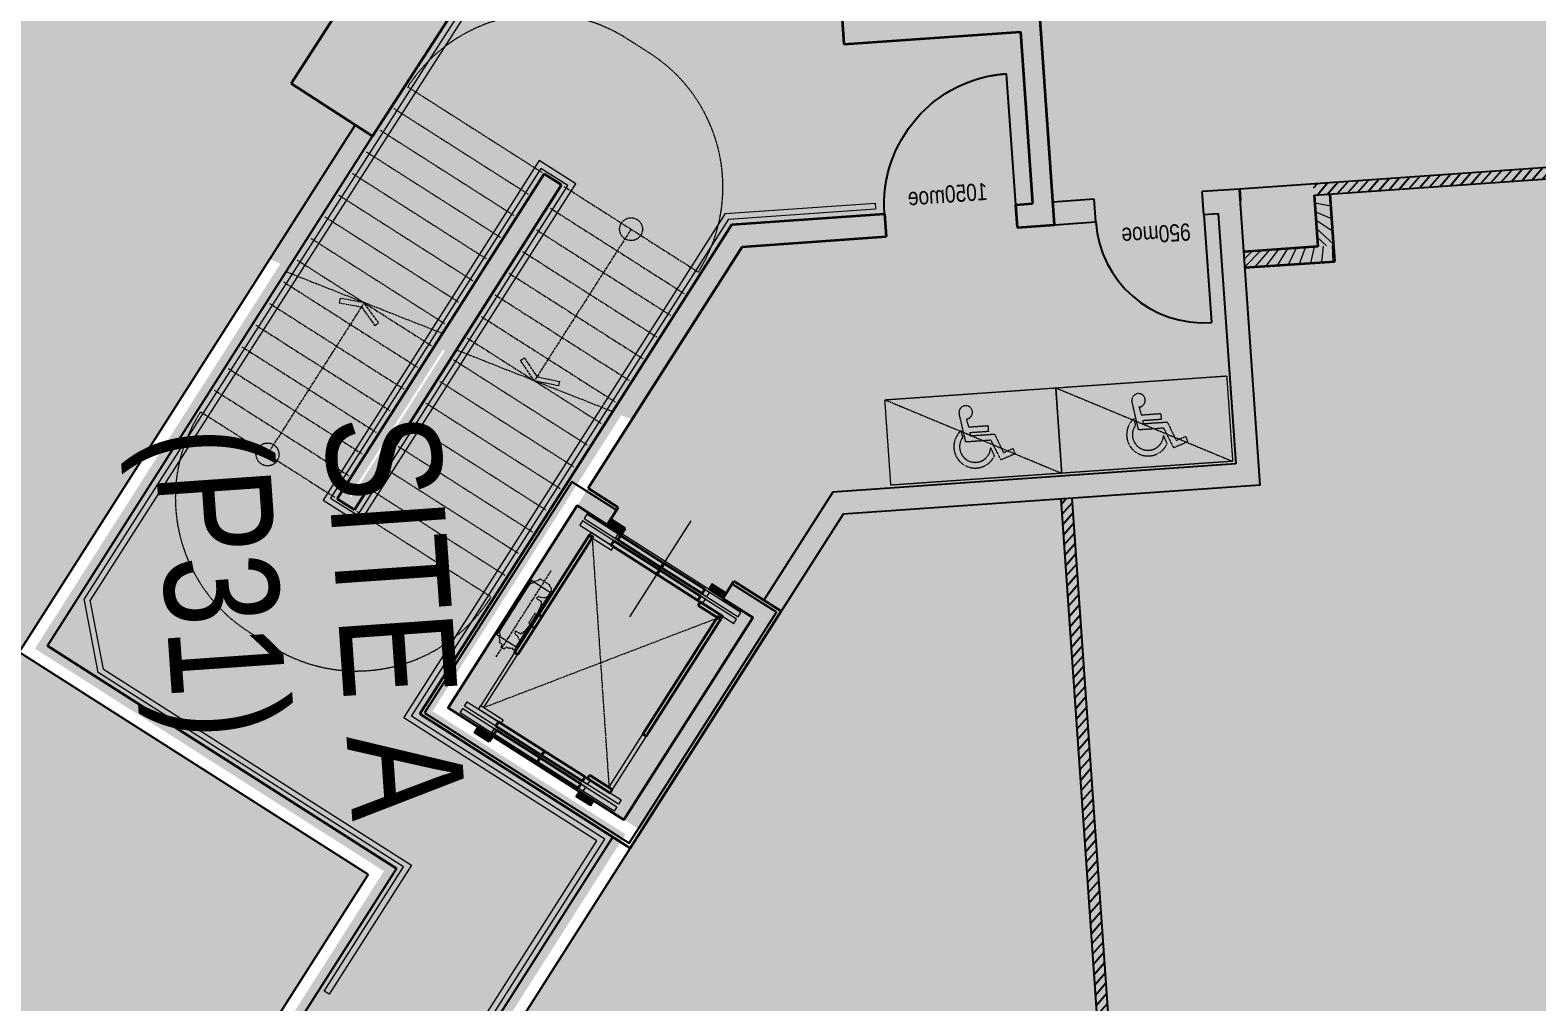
# Model space of a CAD drawing. Header units: millimetres. Extents: x 834311283 to 834708468, y 817882832 to 818197366.
# Drawn here: x 834570828 to 834584024, y 818090707 to 818099219 of the extents above; entities that cross this region are included whole.
import ezdxf

# ---------------------------------------------------------------- set-up
doc = ezdxf.new("R2010")
doc.units = ezdxf.units.MM
doc.header["$LTSCALE"] = 3
for name, pattern in [('ACAD_ISO04W033', [10, 8, -1, 0, -1]), ('B0606', [0.7813, 0.39065, -0.39065]), ('B0701', [2.34375, 1.5625, -0.78125]), ('DASHED2', [0.375, 0.25, -0.125]), ('DIVIDE', [1.25, 0.5, -0.25, 0, -0.25, 0, -0.25]), ('P31 L000$0$DASHED2', [0.375, 0.25, -0.125])]:
    doc.linetypes.add(name, pattern=pattern)
for name, color, linetype in [('_DEVELOPMENT BOUNDARY', 96, 'DIVIDE'), ('_SUBLEASE LINE', 10, 'DIVIDE'), ('BD-CB-SOLID-DH', 251, 'Continuous'), ('UAJ-00XREF', 7, 'Continuous')]:
    doc.layers.add(name, color=color, linetype=linetype)
for name, color, linetype, lineweight in [('Hatch (LTC&CB)', 252, 'Continuous', 35), ('HATCH-SUBLEASE', 241, 'Continuous', 5), ('P31 L000$0$UAJ_32INFR', 7, 'Continuous', 9), ('UAJ-00ANNO', 7, 'Continuous', 5), ('UAJ-05SYMB', 7, 'Continuous', 5), ('UAJ-22INWA', 6, 'Continuous', 35), ('UAJ-22INWA-bw', 3, 'Continuous', 35), ('UAJ-22INWA-h', 251, 'Continuous', 9), ('UAJ-22INWA-rc', 6, 'Continuous', 35), ('UAJ-23FLOR-h', 251, 'Continuous', 9), ('UAJ-24STAI', 252, 'Continuous', 35), ('UAJ-24STAI-a', 9, 'Continuous', 13), ('UAJ-24STAI-h', 251, 'Continuous', 9), ('UAJ-24STAI-x', 9, 'ACAD_ISO04W033', 5), ('UAJ-24STAI-y', 8, 'B0701', 9), ('UAJ-24STAI-z', 8, 'B0606', 9), ('UAJ-28STRU', 6, 'Continuous', 35), ('UAJ-32INFR', 7, 'Continuous', 25), ('UAJ-34RAIL-a', 1, 'Continuous', 13)]:
    doc.layers.add(name, color=color, linetype=linetype, lineweight=lineweight)
doc.layers.add('UAJ-00ANNO-$', color=32, linetype='Continuous', lineweight=5, plot=False)
doc.layers.add('UAJ-01LAYO-$', color=32, linetype='Continuous', lineweight=5, plot=False)
doc.layers.add('UAJ-05SYMB-a', color=7, linetype='Continuous', lineweight=9, true_color=0x999999)
doc.layers.add('UAJ-28STRU-$', color=32, linetype='Continuous', plot=False)
doc.styles.add('3A35X-MAGP-P-ADR-B02-0$0$Kowloon_standard', font='arial.ttf', dxfattribs={"width": 0.8, "height": 2})
doc.styles.add('3A35X-MSFP-P-ISP2$0$STANDARD', font='arial.ttf', dxfattribs={"width": 0.8})
doc.styles.add('Kowloon_standard', font='arial.ttf', dxfattribs={"width": 0.8, "height": 2.5})

# ---------------------------------------------------------------- blocks, each defined once
blk = doc.blocks.new('CB-38')
at = {"layer": 'UAJ-24STAI-h'}
for points in [[(462.5000001192093, 2306.999999880791), (612.5000001192093, 2306.999999880791), (612.5000001192093, 2249.999999880791), (462.5000001192093, 2250)], [(1512.500000133515, 2306.999999880791), (1662.500000133515, 2306.999999880791), (1662.500000133515, 2249.999999880791), (1512.500000133515, 2249.999999880791)], [(612.5000001192093, 2081.999999880791), (380.0000001192093, 2081.999999880791), (380, 2116.999999880791), (612.5000001192093, 2117)], [(587.5000000727152, 2232), (1060.000000119209, 2231.999999880791), (1060.000000119209, 2186.999999880791), (587.5000000727152, 2186.999999880791)], [(587.5000000560262, 2161.99999989283), (1060, 2161.999999880791), (1060.000000119209, 2116.999999880791), (587.5000000560262, 2116.999999892831)], [(1065.000000119209, 2231.9999997835), (1537.500000193119, 2231.9999997835), (1537.50000007391, 2186.9999997835), (1065, 2186.9999997835)], [(1065.000000119209, 2161.999999880791), (1537.500000193119, 2161.999999880791), (1537.50000007391, 2116.999999880791), (1065, 2116.999999880791)], [(1745, 2081.99999986589), (1512.500000133515, 2081.999999880791), (1512.500000133515, 2116.999999880791), (1745, 2116.99999986589)], [(380.0000000596046, 317.9999998807907), (412.5000001788139, 317.9999998807907), (412.5000001192095, 2082.000000119209), (380.0000000000002, 2082)], [(1712.5, 2081.999999880791), (1745, 2081.999999761581), (1745.000001243445, 317.9999999403954), (1712.500001362654, 317.9999998211861)], [(612.5000001192093, 317.9999998807907), (380.0000001192093, 317.9999998807907), (380, 282.9999998807907), (612.5000001192093, 282.9999997615814)], [(587.5000000560262, 237.9999998687511), (1060, 237.9999998807907), (1060.000000119209, 282.9999998807907), (587.5000000560262, 282.999999868751)], [(1065.000000119209, 237.9999998807907), (1537.500000193119, 237.9999998807907), (1537.50000007391, 282.9999998807907), (1065, 282.9999998807907)], [(1065.000000119209, 237.9999998807907), (1537.500000193119, 237.9999998807907), (1537.50000007391, 282.9999998807907), (1065, 282.9999998807907)], [(1745, 317.9999998956919), (1512.500000133515, 317.9999998807907), (1512.500000133515, 282.9999998807907), (1745, 282.9999998956919)], [(462.5000001192093, 92.99999988079071), (612.5000001192093, 92.99999988079071), (612.5000001192093, 149.9999998807907), (462.5000001192093, 149.9999997615814)], [(587.5000000727152, 167.9999997615814), (1060.000000119209, 167.9999998807907), (1060.000000119209, 212.9999998807907), (587.5000000727152, 212.9999998807907)], [(1512.500000133515, 92.99999988079071), (1662.500000133515, 92.99999988079071), (1662.500000133515, 149.9999998807907), (1512.500000133515, 149.9999998807907)]]:
    blk.add_hatch(color=256, dxfattribs=at).paths.add_polyline_path(points)
at = {"layer": 'UAJ-05SYMB-a'}
blk.add_line((1062.500000066459, 725.4999998211861), (1062.500000185668, -274.5000000596046), dxfattribs=at)
at = {"layer": 'UAJ-24STAI'}
for points in [[(1512.500000133515, 2306.999999880791), (1662.500000133515, 2306.999999880791), (1662.500000133515, 2249.999999880791), (1512.500000133515, 2249.999999880791)], [(612.5000001192093, 2081.999999880791), (380.0000001192093, 2081.999999880791), (380, 2116.999999880791), (612.5000001192093, 2117)], [(638, 2232), (1060.000000119209, 2231.999999880791), (1060.000000119209, 2186.999999880791), (638, 2186.999999880791)], [(638.0000001192093, 2161.999999880791), (1060, 2161.999999880791), (1060.000000119209, 2116.999999880791), (638.0000001192093, 2116.999999880791)], [(1065, 2231.999999880791), (1512.500000193119, 2231.999999880791), (1512.50000007391, 2186.999999880791), (1065.000000119209, 2186.999999880791)], [(1065.000000119209, 2161.999999880791), (1537.500000193119, 2161.999999880791), (1537.50000007391, 2116.999999880791), (1065, 2116.999999880791)], [(380, 306.9999998807907), (412.5000001192093, 306.9999998807907), (412.5000001192093, 1528.999999880791), (380, 1528.999999761581)], [(1712.5, 1528.999999880791), (1745, 1528.999999761581), (1745, 307), (1712.500000119209, 306.9999998807907)], [(612.5000001192093, 317.9999998807907), (380.0000001192093, 317.9999998807907), (380, 282.9999998807907), (612.5000001192093, 282.9999997615814)], [(638.0000001192093, 237.9999998807907), (1060, 237.9999998807907), (1060.000000119209, 282.9999998807907), (638.0000001192093, 282.9999998807907)], [(1065.000000119209, 237.9999998807907), (1537.500000193119, 237.9999998807907), (1537.50000007391, 282.9999998807907), (1065, 282.9999998807907)], [(638, 167.9999997615814), (1060.000000119209, 167.9999998807907), (1060.000000119209, 212.9999998807907), (638, 212.9999998807907)], [(1065, 167.9999998807907), (1512.500000193119, 167.9999998807907), (1512.50000007391, 212.9999998807907), (1065.000000119209, 212.9999998807907)], [(1512.500000133515, 92.99999988079071), (1662.500000133515, 92.99999988079071), (1662.500000133515, 149.9999998807907), (1512.500000133515, 149.9999998807907)]]:
    blk.add_lwpolyline(points, close=True, dxfattribs=at)
at = {"layer": 'UAJ-24STAI-a'}
for points in [[(462.5000001192093, 2306.999999880791), (612.5000001192093, 2306.999999880791), (612.5000001192093, 2249.999999880791), (462.5000001192093, 2250)], [(1512.500000119209, 2249.999999880791), (1662.500000133515, 2249.999999880791), (1662.500000133515, 2306.999999880791), (1512.500000119209, 2306.999999880791)], [(262.5, 2231.999999880791), (1862.5, 2231.999999880791), (1862.500000119209, 2186.999999880791), (262.5, 2186.999999880791)], [(262.5000001192093, 2161.999999880791), (1862.500000119209, 2162), (1862.500000119209, 2116.999999880791), (262.5000001192093, 2116.999999761581)], [(380, 2081.999999880791), (612.5000001192093, 2081.999999880791), (612.5000001192093, 2117), (380, 2117)], [(587.5000000727152, 2231.999999896991), (1060.000000265834, 2231.999999784342), (1060.000000255106, 2186.999999724923), (587.5000000619866, 2186.999999837573)], [(587.5000000560262, 2161.999999994036), (1060.000000249145, 2161.999999881387), (1060.000000238417, 2116.999999821968), (587.5000000452978, 2116.999999934618)], [(1537.500000193119, 2231.999999783745), (1065, 2231.999999783745), (1065, 2186.999999724327), (1537.500000193119, 2186.999999724327)], [(1537.500000193119, 2161.999999880791), (1065, 2161.999999880791), (1065, 2116.999999821373), (1537.500000193119, 2116.999999821373)], [(1745, 2081.999999880791), (1512.500000133515, 2081.999999880791), (1512.500000133515, 2116.999999850988), (1745, 2116.999999850988)], [(380.0000001192093, 2081.999999880791), (412.5000001192093, 2081.999999880791), (412.5000001192093, 317.9999998807907), (380.0000001192093, 317.9999998807907)], [(1745.000000119209, 2081.999999880791), (1712.500000118136, 2081.999999880791), (1712.500000118136, 317.9999998807907), (1745.000000119209, 317.9999998807907)], [(1760.500000176149, 919), (1959.500000176149, 919), (1959.500000176149, 1481), (1760.50000005694, 1481.000000119209)], [(262.5000001192093, 237.9999998807907), (1862.500000119209, 237.9999997615814), (1862.500000119209, 282.9999998807907), (262.5000001192093, 283)], [(380, 317.9999998807907), (612.5000001192093, 317.9999998807907), (612.5000001192093, 282.9999997615814), (380, 282.9999997615814)], [(587.5000000560262, 237.9999997675448), (1060.000000249145, 237.9999998801947), (1060.000000238417, 282.999999939613), (587.5000000452978, 282.9999998269631)], [(1537.500000193119, 237.9999998807907), (1065, 237.9999998807907), (1065, 282.9999999402091), (1537.500000193119, 282.9999999402091)], [(1745, 317.9999998807907), (1512.500000133515, 317.9999998807907), (1512.500000133515, 282.999999910593), (1745, 282.999999910593)], [(262.5, 167.9999998807907), (1862.5, 167.9999998807907), (1862.500000119209, 212.9999998807907), (262.5, 212.9999998807907)], [(462.5000001192093, 92.99999988079071), (612.5000001192093, 92.99999988079071), (612.5000001192093, 149.9999998807907), (462.5000001192093, 149.9999997615814)], [(587.5000000727152, 167.9999998645902), (1060.000000265834, 167.9999999772401), (1060.000000255106, 213.0000000366585), (587.5000000619866, 212.9999999240086)], [(1537.500000193119, 167.9999999778362), (1065, 167.9999999778362), (1065, 213.0000000372545), (1537.500000193119, 213.0000000372545)], [(1512.500000119209, 149.9999998807907), (1662.500000133515, 149.9999998807907), (1662.500000133515, 92.99999988079071), (1512.500000119209, 92.99999988079071)]]:
    blk.add_lwpolyline(points, close=True, dxfattribs=at)
for points in [[(612.5000001192093, 2249.999999880791), (1512.500000119209, 2249.999999880791)], [(612.5000001192093, 149.9999998807907), (1512.500000119209, 149.9999998807907)]]:
    blk.add_lwpolyline(points, dxfattribs=at)
at = {"layer": 'UAJ-24STAI-x'}
for p, q in [((380, 282.9999998807907), (1712.500000118136, 2081.999999880791)), ((1712.500000118136, 317.9999998807907), (412.5000001192093, 2081.999999880791)), ((1860.00000005694, 1649.999999880791), (1860.000000176149, 750))]:
    blk.add_line(p, q, dxfattribs=at)
at = {"layer": 'UAJ-24STAI-z', "flags": 128}
blk.add_lwpolyline([(1868.520000157076, 1554.901902318001, -0.4142135623730951), (1871.520000157076, 1551.90190243721), (1871.520000157076, 1528.401666045189), (1898.257119116503, 1528.406195759773, -0.3749482301613199), (1906.630089935976, 1518.810408592224), (1906.630089816766, 1507.812220096588, -0.1542433398010356), (1930.529965338426, 1487.11624789238), (1932.39625960322, 1486.602724432945), (1932.39625960322, 1464.862724542618, -0.3375838299631195), (1954.069999990183, 1436.419805169106), (1954.069999870973, 956.7801947593689, -0.3375838299638596), (1932.39625960322, 928.3372753858566), (1932.39625960322, 906.5972754955292), (1930.529965338426, 906.0837520360947, -0.1542433397985223), (1906.630089816766, 885.3877798318863), (1906.630089816766, 874.3895936012268, -0.3749482391837352), (1898.257118639665, 864.7938064336777), (1810.578298506456, 864.8086583614349, -0.3720403335817687), (1802.30972295733, 874.3961788415909, -0.1195561982533117), (1781.680456456857, 880.8164193630219, -0.09549265487869965), (1767.588878330904, 896.2093019485474, -0.104117110580273), (1765.056633410173, 907.3565106391907), (1765.056633290964, 959.6182579994202, -0.1041171105815051), (1767.588878330904, 970.7654665708542, -0.1275217225976182), (1787.527733621317, 989.9545500278473, -0.09632830015005754), (1832.771903094965, 1003.589100599289), (1839.742820439058, 1026.640000104904), (1786.500000176149, 1026.640000104904), (1786.500000176149, 1039.039686322212), (1779.500000176149, 1039.039686203003, -0.4142135623944502), (1776.500000176149, 1042.039686322212), (1776.50000005694, 1056.741883158684, -0.3599880325571149), (1770.000000176149, 1064.599999904633), (1770.000000176149, 1073.599999904633), (1767.45322400065, 1107.860238432884, 0.276227468585362), (1757.409700450617, 1122.132418990135), (1729.464935717302, 1132.507516145706), (1726.500000176149, 1132.600000143051), (1726.50000005694, 1144.600000023842), (1780.000000176149, 1146.136264681816), (1780.000000176149, 1247.063735127449), (1726.50000005694, 1248.600000023842), (1726.500000176149, 1260.600000023842), (1729.464935717302, 1260.692483901978), (1757.409700450617, 1271.067580938339, 0.2762274686707552), (1767.45322400065, 1285.339761614799), (1770.000000176149, 1319.600000023842), (1770.000000176149, 1328.600000023842, -0.3599880325571657), (1776.500000176149, 1336.458116889), (1776.50000005694, 1351.160313606262, -0.414213562361685), (1779.500000176149, 1354.160313725471), (1786.500000176149, 1354.160313725471), (1786.500000176149, 1366.55999994278), (1839.742820439058, 1366.55999994278), (1832.771903094965, 1389.610899329185, -0.0963283001732323), (1787.527733502107, 1403.245450019836, -0.0872603553446247), (1772.757494744974, 1415.352755188942), (1758.069999870973, 1415.352755188942), (1758.069999990183, 1514.852755188942), (1775.569999990183, 1514.852755188942), (1775.569999870973, 1507.106072545052, -0.03666062882274079), (1781.680456576067, 1512.383580446243), (1781.702337918001, 1512.396687865257, -0.1192564046935748), (1802.283424911218, 1518.81528198719), (1802.30972307654, 1518.816991448402, -0.3716533619916533), (1810.578298625665, 1528.391341567039), (1835.780000147539, 1528.395611166954), (1835.780000266748, 1551.90190243721, -0.4142135623617295), (1838.780000147539, 1554.901902318001)], format="xyb", close=True, dxfattribs=at)
at = {"layer": 'UAJ-28STRU-$'}
blk.add_lwpolyline([(2125.000000146191, 2399.999999880791), (1.731718839437235e-07, 2399.999999880791), (1.192092895507812e-07, 0), (462.5000001192093, -1.788139201153172e-07), (462.5000001192093, 149.9999999403954), (150.0000001192093, 149.9999998807907), (150.0000001829967, 2249.999999880791), (1975.000000091498, 2249.999999880791), (1975.00000014692, 150), (1662.500000178814, 149.9999998211861), (1662.500000059605, -5.960464477539062e-08), (2125.000000092228, -1.192092895507812e-07)], close=True, dxfattribs=at)
blk = doc.blocks.new('*U330')
at = {"layer": 'UAJ-22INWA-h'}
h = blk.add_hatch(dxfattribs=at)
h.set_pattern_fill('ANSI31', color=256, scale=20)
h.set_pattern_definition([(45, (-60.00000162593057, -1360.706077763706), (-44.90128060534576, 44.90128060534577), [])])
h.paths.add_polyline_path([(-1.128228177549317e-08, -405.3594179400471), (4.119091840948386e-07, 44.65334119838607), (139.9999985045606, 44.65334092420468), (139.9999985582062, -405.3594178566007)])
at = {"layer": 'UAJ-22INWA'}
for p, q in [((1.460739803503211e-07, -545.3594164916224), (2.628975722061e-07, 44.65334024471176)), ((139.9999985790663, 44.65334095213817), (139.9999985433051, -405.358924065491))]:
    blk.add_line(p, q, dxfattribs=at)
blk = doc.blocks.new('*U331')
at = {"layer": 'UAJ-22INWA-h'}
h = blk.add_hatch(dxfattribs=at)
h.set_pattern_fill('ANSI31', color=256, scale=20)
h.set_pattern_definition([(45, (-60.00000160924449, -1500.679105240584), (-44.90128060534576, 44.90128060534577), [])])
h.paths.add_polyline_path([(1.732325927150669e-08, -645.320178791902), (3.999897160156252e-07, 144.6410745733629), (139.9999984926411, 144.6410742991816), (139.9999985868118, -645.3201787084555)])
at = {"layer": 'UAJ-22INWA'}
for p, q in [((1.663348712028778e-07, -645.3201785534834), (2.509781041268866e-07, 144.6410736196886)), ((139.9999985796638, 4.641075987879901), (139.9999985719106, -645.3201787128564))]:
    blk.add_line(p, q, dxfattribs=at)
blk = doc.blocks.new('D1050')
blk.add_line((2.384185791015625e-07, 1150), (1.192092895507812e-07, 0))
blk.add_arc((-0.01708555221557617, -1.192092895507812e-07), 1150.000000259058, 0, 89.9991462263538)
at = {"layer": 'UAJ-01LAYO-$', "insert": (237.1811995506287, 209.252718091011), "char_height": 149.9999999999999, "width": 342.4426757860987, "attachment_point": 1, "style": 'Kowloon_standard'}
blk.add_mtext('1050moe', dxfattribs=at)
blk = doc.blocks.new('D950MOE')
blk.add_line((-1.192092895507812e-07, 0), (-3.576278686523438e-07, 949.9999997615814))
blk.add_arc((-1.192092895507812e-07, 0), 949.9999999999997, 0, 90)
at = {"layer": 'UAJ-00ANNO-$', "insert": (126.9541442394257, 218.4628202915192), "char_height": 149.9999999999999, "width": 342.4426757860987, "attachment_point": 1, "rotation": 2.5127457806182792e-08, "style": '3A35X-MAGP-P-ADR-B02-0$0$Kowloon_standard'}
blk.add_mtext('950moe', dxfattribs=at)
blk = doc.blocks.new('GBP-LB02_LEV-6.53')
at = {"layer": 'BD-CB-SOLID-DH'}
h = blk.add_hatch(dxfattribs=at)
h.set_pattern_fill('ANSI31', color=256, scale=20, angle=359.9946671853338, style=0)
h.set_pattern_definition([(48.98824288196197, (834613589.6535773, 818127405.0974233), (-47.91550873736223, 41.6695815006554), [])])
h.paths.add_polyline_path([(834588065.7840215, 818088957.7790878), (834587966.0189537, 818088950.8048362), (834588018.4409852, 818088200.9196049), (834588118.2067466, 818088207.893905)])
h.paths.add_polyline_path([(834587779.4736887, 818091619.2923969), (834587879.2362884, 818091626.2664763), (834587416.4338214, 818098246.462431), (834582066.8388208, 818097872.4839048), (834582073.8125834, 818097772.7281773), (834587323.6510057, 818098139.7321442)])
h = blk.add_hatch(dxfattribs=at)
h.set_pattern_fill('ANSI31', color=256, scale=20, angle=359.9946671853338, style=0)
h.set_pattern_definition([(48.98824288196197, (833573439.664471, 817701771.387095), (-47.91550873736223, 41.6695815006554), [])])
h.paths.add_polyline_path([(834580374.448942, 818087666.5178264), (834580474.2052572, 818087673.4914664), (834579953.747912, 818095118.4163573), (834579853.9984806, 818095111.4426476)])
h.paths.add_polyline_path([(834580393.627153, 818087392.1779038), (834580393.6271479, 818087392.177977), (834580219.0533214, 818087379.9739276)])
at = {"layer": 'UAJ-23FLOR-h'}
h = blk.add_hatch(dxfattribs=at)
h.set_pattern_fill('EARTH', color=256, scale=180, angle=45)
h.set_pattern_definition([(48.99890852994428, (833819452.4835471, 817786003.3590384), (-112.7268621600291, 1612.510668041472), [1143, -1143]), (48.99890852994428, (833819129.0015101, 817786284.568502), (-112.7268621600291, 1612.510668041472), [1143, -1143]), (48.99890852994428, (833818805.5194733, 817786565.7779655), (-112.7268621600291, 1612.510668041472), [1143, -1143]), (138.9989085299443, (833818791.4286155, 817786767.341799), (-1612.510668041472, -112.7268621600291), [1143, -1143]), (138.9989085299443, (833819072.638079, 817787090.823836), (-1612.510668041472, -112.7268621600291), [1143, -1143]), (138.9989085299443, (833819353.8475426, 817787414.3058729), (-1612.510668041472, -112.7268621600291), [1143, -1143])])
h.paths.add_polyline_path([(834607546.489914, 818192773.8916651), (834673232.9368618, 818197365.8780692), (834691373.7887626, 817937868.569913), (834685588.4607487, 817937127.6430434), (834685105.737498, 817940896.857602), (834650587.6674813, 817936476.1289068), (834651070.3907301, 817932706.9143615), (834551919.0352749, 817920008.601796), (834482026.6875536, 817893354.505612), (834383075.7475835, 817886437.076049), (834441506.4995006, 817949096.3580177), (834458453.7500002, 817967379.2999998), (834478637.6000003, 817989841.6999999), (834483448.3000003, 817995421.2999997), (834489786.8000002, 818002934.0999999), (834500656.3000004, 818016266.1), (834508244.2000003, 818025929.9), (834515683.5000002, 818035708.4999999), (834523692.1500002, 818046595.75), (834532219.3000002, 818058623.75), (834546606.4000003, 818080041.6), (834556456.7000003, 818095618.3000001), (834568418.3000003, 818115665.3), (834578621.5500003, 818133890.65), (834588349.1000003, 818152374.5), (834599172.5000002, 818174435.3000001)])
h.paths.add_polyline_path([(834640304.9205754, 818055632.724982), (834646290.8670971, 818056051.8197085), (834642791.68405, 818105910.8518904), (834636806.9000093, 818105492.4693737), (834634251.8150861, 818142031.4177986), (834610016.1973183, 818140337.1580075), (834609788.3040171, 818143597.0764725), (834587768.8782567, 818140310.2094649), (834567220.9581476, 818104369.6835257), (834565437.03285, 818101393.3793707), (834564610.1881045, 818100023.5882319), (834562784.5789996, 818096938.6312524), (834556654.2675333, 818087090.8253415), (834555720.087261, 818085606.747942), (834554860.1115384, 818084257.5104698), (834550875.6697745, 818078006.2196822), (834545204.9353101, 818069586.3739132), (834542258.3943995, 818065225.6315111), (834541362.7922996, 818063899.7744757), (834537651.0516131, 818058368.7728037), (834531077.6581107, 818048811.4306496), (834524249.2454296, 818039614.411969), (834520784.8111324, 818034888.8899139), (834515055.3396788, 818027075.672479), (834507323.9410119, 818017200.0913588), (834503054.2627076, 818011761.6223992), (834508701.854493, 817930984.42202), (834535271.705267, 817933687.1625333), (834599034.8614085, 817940173.2834697), (834631909.3504056, 817943517.3124893), (834645776.1065576, 817944927.9001964), (834645137.4445837, 817954063.3931775), (834645032.8383249, 817955559.7412419), (834644307.9897524, 817965928.697765), (834644203.3835472, 817967425.0458288), (834643505.5806562, 817977406.6319067), (834643400.9743955, 817978902.9799666), (834642523.6623843, 817991452.5625781), (834642419.056123, 817992948.9106454), (834641155.0647764, 818011283.8032656), (834643398.9266214, 818011440.903013)], flags=16)
h.paths.add_polyline_path([(834450838.26049, 817950881.8800887), (834498826.0982957, 817954236.5978773), (834500064.56546, 817936519.6245999), (834506621.1639228, 817936977.9811146), (834507095.3787206, 817930194.5365381), (834500538.7478187, 817929736.1777552), (834500559.3027261, 817929436.8825322), (834452571.8298296, 817926082.1901612)], flags=16)
at = {"layer": 'UAJ-24STAI-x'}
for points in [[(834573880.2548507, 818096655.4652425), (834573754.6192561, 818096830.4386615), (834573542.9704331, 818096870.4983134), (834573535.5315424, 818096831.1961136), (834573731.4594857, 818096794.112018), (834573847.7631027, 818096632.1352983)], [(834575455.1823081, 818096102.5054338), (834575244.5079387, 818096147.4087751), (834575122.9184582, 818096325.2176564), (834575155.9367387, 818096347.7962563), (834575268.4947791, 818096183.1946869), (834575463.5206493, 818096141.626682)]]:
    blk.add_hatch(color=256, dxfattribs=at).paths.add_polyline_path(points)
at = {"layer": 'P31 L000$0$UAJ_32INFR', "linetype": 'P31 L000$0$DASHED2'}
blk.add_arc((834579457.8295587, 818097690.1181301), 1150.000000259058, 93.97212903829995, 183.9712730566613, dxfattribs=at)
at = {"layer": 'UAJ-05SYMB-a', "linetype": 'B0701', "elevation": 8.901216094758801e-08}
for points in [[(834576676.8895773, 818097095.6541151, 0.4142135565136881), (834576251.0038651, 818099019.7565331), (834576057.065337, 818099143.4005405, 0.4142135623250272), (834574132.96294, 818098717.5148549)], [(834572318.6214088, 818095871.6775823, 0.414213562338497), (834572744.5070873, 818093947.5751839), (834572938.445615, 818093823.9311757, 0.4142135564925599), (834574862.548044, 818094249.8168392)]]:
    blk.add_lwpolyline(points, format="xyb", dxfattribs=at)
at = {"layer": 'UAJ-22INWA-bw', "lineweight": -3}
for p, q in [((834587416.4338213, 818098246.4624307), (834581418.4213308, 818097827.1544515)), ((834582073.812614, 818097772.7277415), (834587323.6510056, 818098139.732144)), ((834581427.1385144, 818097702.4587793), (834581418.4213308, 818097827.1544516)), ((834581108.1600789, 818097604.9767654), (834581232.8557467, 818097613.6939144)), ((834581232.8557467, 818097613.6939144), (834581386.2811717, 818095419.0486232)), ((834579799.7326266, 818097513.5080142), (834580160.4729508, 818097538.7264296)), ((834581386.2811717, 818095419.0486232), (834577858.2038068, 818095172.4098897)), ((834581599.7416779, 818095233.4839463), (834577947.8492514, 818094978.1886557)), ((834577858.2038068, 818095172.4098897), (834577254.5155386, 818094225.510673)), ((834579853.9984806, 818095111.4426476), (834580374.4489417, 818087666.5178266)), ((834580474.2053592, 818087673.4914736), (834579953.7507867, 818095118.4165584)), ((834577947.8492514, 818094978.1886557), (834577403.4342262, 818094124.2609118))]:
    blk.add_line(p, q, dxfattribs=at)
at = {"layer": 'UAJ-22INWA-bw', "lineweight": -3, "elevation": -4.910275777092465e-07, "flags": 128}
for points in [[(834580146.5252612, 818097738.2389641), (834579785.7851748, 818097713.0204803)], [(834581599.7416779, 818095233.4839463), (834581418.4212029, 818097827.1541926), (834581094.2123737, 818097804.4895223)]]:
    blk.add_lwpolyline(points, dxfattribs=at)
at = {"layer": 'UAJ-22INWA-bw', "lineweight": -3, "flags": 128}
for points in [[(834580160.472971, 818097538.726141), (834580146.5252612, 818097738.2389641)], [(834581108.1600808, 818097604.9767381), (834581094.2123737, 818097804.4895223)]]:
    blk.add_lwpolyline(points, dxfattribs=at)
at = {"layer": 'UAJ-22INWA-rc'}
for p, q in [((834577877.7197994, 818100199.7748305), (834577954.913998, 818099095.5440793)), ((834579799.7326266, 818097513.508014), (834579668.1493587, 818099395.7516689)), ((834577954.913998, 818099095.5440793), (834579501.1403354, 818099203.6371589)), ((834579501.1403354, 818099203.6371589), (834579606.2233311, 818097700.4688216)), ((834575330.8453596, 818097960.2247905), (834573516.503969, 818095114.3874236)), ((834573668.2819619, 818095017.6225494), (834575482.6233524, 818097863.4599164)), ((834575482.6233524, 818097863.4599164), (834575330.8453596, 818097960.2247905)), ((834581418.4213308, 818097827.1544515), (834581425.3950146, 818097727.3988165)), ((834576974.8553791, 818097516.516022), (834578310.6311179, 818097609.8969902)), ((834578310.5908242, 818097610.4733775), (834578324.5786171, 818097410.3838438)), ((834579457.8295587, 818097690.1181301), (834579471.7786918, 818097490.5816098)), ((834579457.8311707, 818097690.0950718), (834579606.2233313, 818097700.4688218)), ((834576974.8553791, 818097516.516022), (834575561.0181028, 818095298.8790543)), ((834579471.7786918, 818097490.5816098), (834579799.7326264, 818097513.5080143)), ((834577064.5010269, 818097322.2951051), (834578324.5786171, 818097410.3838438)), ((834577064.5010269, 818097322.2951051), (834575715.6553912, 818095206.5990516, 1.498621804429945e-08)), ((834575561.0181026, 818095298.8790542), (834574241.4240266, 818093229.0647591, 2.140016786000842e-08)), ((834573516.503969, 818095114.3874236), (834573668.2819619, 818095017.6225494)), ((834575979.335123, 818095038.4920789, -1.211218242813672e-06), (834575715.6553912, 818095206.5990516)), ((834575619.0754062, 818095054.7031837, -9.06177373720307e-06), (834574490.1517923, 818093283.9599861, -9.06177373720307e-06)), ((834575882.5702425, 818094886.7140902, -7.069595368300664e-06), (834575619.066791, 818095054.7086766, -7.069595368300664e-06)), ((834575882.5710605, 818094886.7153734, -6.669224413391461e-06), (834575979.335123, 818095038.4920789, -6.669224413391461e-06)), ((834576894.4274553, 818094241.6210883, -5.131799946929897e-06), (834576991.1923361, 818094393.3990769, -5.131799946929897e-06)), ((834577406.2935264, 818094128.7457911), (834576991.188377, 818094393.392867)), ((834577157.9269475, 818094073.620292, -7.069595368300664e-06), (834576894.4234961, 818094241.6148782, -7.069595368300664e-06)), ((834577154.8913562, 818094069.2478056), (834576029.0119319, 818092302.8716114, -9.06177373720307e-06)), ((834577406.2935264, 818094128.7457911), (834576083.8401417, 818092054.4466211)), ((834574037.4388343, 818091876.7098967), (834570980.9829715, 818093825.3294648)), ((834576029.0119319, 818092302.8716114, -9.06177373720307e-06), (834574490.1517923, 818093283.9599861, -9.06177373720307e-06)), ((834576083.8401417, 818092054.4466211), (834574241.4240266, 818093229.0647591, -9.87637969629418e-06))]:
    blk.add_line(p, q, dxfattribs=at)
at = {"layer": 'UAJ-22INWA-rc', "lineweight": -3}
for p, q in [((834570732.4402024, 818093770.3162836), (834573675.9250231, 818098387.2413024)), ((834570980.9829715, 818093825.3294648), (834573827.7030109, 818098290.4764205)), ((834573788.8959596, 818091821.696783), (834570732.4402024, 818093770.3162836)), ((834575932.0621536, 818092151.2115028), (834573890.285298, 818088948.6365873)), ((834576083.8401415, 818092054.4466211), (834573977.2236624, 818088750.1692343)), ((834573788.8959596, 818091821.696783), (834572187.3071525, 818089309.5671521)), ((834574037.4388343, 818091876.7098967), (834572667.9108114, 818089728.5730522))]:
    blk.add_line(p, q, dxfattribs=at)
at = {"layer": 'UAJ-24STAI-a', "linetype": 'DASHED2'}
for p, q in [((834579810.94414, 818096085.8125439), (834581359.5953281, 818095442.2445267)), ((834578314.5949271, 818095981.2076491), (834579863.2461151, 818095337.6396322))]:
    blk.add_line(p, q, dxfattribs=at)
for points, elevation in [([(834579810.94414, 818096085.8125441), (834581307.2922121, 818096190.4187498), (834581359.5953281, 818095442.244527), (834579863.2472559, 818095337.6383213)], -8.5654213766162e-07), ([(834578314.594927, 818095981.2076494), (834579810.9429991, 818096085.813855), (834579863.2461151, 818095337.6396322), (834578366.8980429, 818095233.0334265)], -6.896805834488706e-07)]:
    blk.add_lwpolyline(points, close=True, dxfattribs=dict(at, elevation=elevation))
at = {"layer": 'UAJ-24STAI-a', "linetype": 'DASHED2', "elevation": -3.594952191487978e-07}
for points in [[(834580730.111793, 818095860.6518012), (834580733.7319465, 818095808.867173), (834580571.0189719, 818095797.4922874), (834580576.5306427, 818095771.866306), (834580787.3411512, 818095786.6035838), (834580865.5550258, 818095624.8127033), (834580948.5431852, 818095660.3759657), (834580966.6839721, 818095613.3115429), (834580844.03355, 818095560.155201), (834580757.67121, 818095732.5068519), (834580535.7543142, 818095716.9931619), (834580476.9634624, 818095973.0263503, -2.380982309017214), (834580540.2739906, 818095917.989228), (834580559.9945676, 818095848.7592926)], [(834579216.8273469, 818095754.8616133), (834579220.4475003, 818095703.076985), (834579057.7345258, 818095691.7020994), (834579063.2461966, 818095666.076118), (834579274.0567051, 818095680.8133959), (834579352.2705797, 818095519.0225153), (834579435.2587391, 818095554.5857778), (834579453.399526, 818095507.5213549), (834579330.7491039, 818095454.365013), (834579244.3867639, 818095626.716664), (834579022.4698681, 818095611.202974), (834578963.6790162, 818095867.2361623, -2.380982309017214), (834579026.9895445, 818095812.19904), (834579046.7101215, 818095742.9691046)], [(834580510.4701788, 818095759.8077406), (834580495.6686995, 818095816.523993, 1.230659446207204), (834580786.8268226, 818095595.7244983), (834580754.6645641, 818095669.0831822, -1.366562038888139)], [(834578997.1857327, 818095654.0175526), (834578982.3842534, 818095710.7338051, 1.230659445580943), (834579273.5423764, 818095489.9343104), (834579241.380118, 818095563.2929943, -1.366562038888139)]]:
    blk.add_lwpolyline(points, format="xyb", close=True, dxfattribs=at)
at = {"layer": 'UAJ-24STAI-x'}
for p, q in [((834575503.7036293, 818097850.0203505), (834576678.6976712, 818097100.9119953)), ((834575382.7475276, 818097660.2978649), (834576557.7415695, 818096911.1895097)), ((834575261.7914257, 818097470.5753795), (834576436.7854676, 818096721.4670247)), ((834575140.8353239, 818097280.8528942), (834576315.829366, 818096531.7445394)), ((834574438.98551, 818096561.3215307), (834573070.0094988, 818097102.0091423)), ((834575019.8792223, 818097091.130409), (834576194.8732643, 818096342.0220538)), ((834573046.166133, 818097015.2703559), (834574221.160173, 818096266.161998)), ((834572925.2100307, 818096825.5478709), (834574100.2040709, 818096076.439513)), ((834573755.6459229, 818096829.7841182), (834574342.1162754, 818096455.8844832)), ((834574898.9231204, 818096901.4079237), (834576073.9171624, 818096152.2995685)), ((834574777.9670187, 818096711.6854384), (834575952.9610608, 818095962.5770832)), ((834572804.2539285, 818096635.8253858), (834573979.2479687, 818095886.7170279)), ((834572683.2978263, 818096446.1029006), (834573858.2918665, 818095696.994543)), ((834575928.9959444, 818095877.0649694, -5.869386106851944e-09), (834574560.0199332, 818096417.752581, -5.869386106851944e-09)), ((834574657.0109615, 818096521.962925), (834575245.5346055, 818096146.7542315)), ((834572562.3417242, 818096256.3804154), (834573737.3357643, 818095507.2720579)), ((834572441.385622, 818096066.6579305), (834573616.3796622, 818095317.5495728)), ((834572320.4295198, 818095876.9354454), (834573495.4235599, 818095127.8270875))]:
    blk.add_line(p, q, dxfattribs=at)
for points, elevation in [([(834576091.2006505, 818097475.4661729), (834575244.5079389, 818096147.4087751)], -5.869386106851944e-09), ([(834572907.9265399, 818095502.3812666), (834573754.6192559, 818096830.4386615)], 9.364660312085411e-08)]:
    blk.add_lwpolyline(points, dxfattribs=dict(at, elevation=elevation))
for points, elevation in [([(834573880.2548507, 818096655.4652425), (834573754.6192561, 818096830.4386615), (834573542.9704331, 818096870.4983134), (834573535.5315424, 818096831.1961136), (834573731.4594857, 818096794.112018), (834573847.7631027, 818096632.1352983)], 9.364660312085411e-08), ([(834575455.1823081, 818096102.5054338), (834575244.5079387, 818096147.4087751), (834575122.9184582, 818096325.2176564), (834575155.9367387, 818096347.7962563), (834575268.4947791, 818096183.1946869), (834575463.5206493, 818096141.626682)], -5.869386106851944e-09)]:
    blk.add_lwpolyline(points, close=True, dxfattribs=dict(at, elevation=elevation))
for centre in [(834576091.2006505, 818097475.4661727, -5.869386106851944e-09), (834572907.92654, 818095502.3812666, 9.364660312085411e-08)]:
    blk.add_circle(centre, 100, dxfattribs=at)
at = {"layer": 'UAJ-24STAI-y'}
for p, q in [((834574134.7710527, 818098722.7727219), (834575309.7650934, 818097973.6643637)), ((834574013.8149503, 818098533.0502367), (834575188.8089912, 818097783.9418787)), ((834573892.8588483, 818098343.3277516), (834575067.852889, 818097594.2193936)), ((834573771.9027461, 818098153.6052665), (834574946.8967867, 818097404.4969085)), ((834573650.9466438, 818097963.8827814), (834574825.9406844, 818097214.7744235)), ((834573529.9905418, 818097774.1602963), (834574704.9845822, 818097025.0519384)), ((834573409.0344394, 818097584.4378111), (834574584.0284799, 818096835.3294533)), ((834573288.0783373, 818097394.7153261), (834574463.0723777, 818096645.6069683)), ((834573167.1222099, 818097204.9928015), (834573753.9766186, 818096830.8483146)), ((834574536.0548593, 818096332.2404395), (834575711.048857, 818095583.1321124)), ((834574415.0987573, 818096142.5179546), (834575590.0927552, 818095393.4096271)), ((834575245.5346054, 818096146.7542315), (834575832.0049587, 818095772.8545977)), ((834574294.1426549, 818095952.7954696), (834575469.1366534, 818095203.6871418)), ((834574173.1865529, 818095763.0729846), (834575348.1805516, 818095013.9646565)), ((834574052.2304507, 818095573.3504996), (834575227.2244499, 818094824.2421712)), ((834573931.2743485, 818095383.6280144), (834575106.2683481, 818094634.5196859)), ((834573810.3182464, 818095193.9055294), (834574985.3122463, 818094444.7972006)), ((834573689.3621442, 818095004.1830442), (834574864.3561445, 818094255.0747153))]:
    blk.add_line(p, q, dxfattribs=at)
at = {"layer": 'UAJ-34RAIL-a'}
for p, q in [((834575019.1075207, 818100044.7468972), (834571302.5372286, 818094236.6130201)), ((834575034.1776118, 818099975.5214614), (834571355.5595316, 818094225.3255454))]:
    blk.add_line(p, q, dxfattribs=at)
at = {"layer": 'UAJ-34RAIL-a', "flags": 128}
for points, elevation in [([(834573394.5627698, 818095103.1844), (834573712.2842275, 818094900.6235427), (834575607.2631655, 818097872.9424735), (834575286.8429658, 818098077.2238927), (834573394.5627698, 818095103.1843998)], 9.210178907457862e-08), ([(834573460.2068466, 818095119.0933306), (834573697.0028092, 818094969.6632288), (834575538.2234794, 818097857.6610551), (834575302.1243842, 818098008.1842066), (834573460.2068465, 818095119.0933305)], 9.210178907457862e-08), ([(834574504.7596378, 818090098.4719093), (834575791.1234815, 818092116.1637869), (834574100.4853501, 818093194.017036), (834576917.6200001, 818097612.7588866), (834578227.5971886, 818097704.3363383)], -2.216242608727899e-06), ([(834574546.9201901, 818090071.5927755), (834575860.1631677, 818092131.4452055), (834574169.5250362, 818093209.2984546), (834576946.2376896, 818097564.6374544), (834578231.0840621, 818097654.4580693)], -2.216242608727899e-06), ([(834578227.5971886, 818097704.3363382), (834578231.0840622, 818097654.4580692)], -2.216242608727899e-06), ([(834571424.6498245, 818093591.1421523), (834571302.5372287, 818094236.6130201)], -4.024947636415721e-10), ([(834571469.7655836, 818093621.6476129), (834571355.5595317, 818094225.3255457)], -4.024947636415721e-10), ([(834571469.7655836, 818093621.6476128), (834574168.3552613, 818091905.338381), (834573446.5297796, 818090773.1381726), (834573404.3692273, 818090800.0173066), (834574099.2876674, 818091890.0131885), (834571424.6498245, 818093591.1421524)], -3.167477335974667e-09)]:
    blk.add_lwpolyline(points, dxfattribs=dict(at, elevation=elevation))
at = {"layer": 'UAJ-05SYMB', "extrusion": (-1.590291762471141e-09, -1.111813024842527e-10, 1), "rotation": 147.4810466869608}
blk.add_blockref('CB-38', (834577365.0505596, 818094119.4730483, -1.418182675494977), dxfattribs=at)
at = {"layer": 'UAJ-22INWA'}
for name, p, xscale, rotation in [('*U330', (834582216.5770843, 818097737.9499485), -1, 3.995601538532098), ('*U331', (834582110.2881598, 818097183.8375065), -0.9999999999999942, 273.9956015385321)]:
    blk.add_blockref(name, p, dxfattribs=dict(at, xscale=xscale, rotation=rotation))
at = {"layer": 'UAJ-32INFR', "lineweight": -2, "xscale": -1, "rotation": 3.998908515533417}
blk.add_blockref('D1050', (834579457.8311707, 818097690.0950718), dxfattribs=at)
at = {"layer": 'UAJ-32INFR', "rotation": 183.998856141416}
blk.add_blockref('D950MOE', (834581108.1600788, 818097604.9767654), dxfattribs=at)
blk = doc.blocks.new('GBP-STR-B02-L1')
at = {"layer": 'UAJ-28STRU', "ltscale": 2, "extrusion": (-4.858378655822584e-09, -7.486052184697334e-09, 1), "flags": 128}
blk.add_lwpolyline([(834573113.4507613, 818098751.284335), (834574387.4489202, 818100725.9814514), (834575101.7010653, 818100265.1736068), (834573827.7029103, 818098290.4764953)], close=True, dxfattribs=at)

msp = doc.modelspace()

# ---------------------------------------------------------------- hatches: boundary and pattern name
at = {"layer": 'Hatch (LTC&CB)'}
h = msp.add_hatch(color=256, dxfattribs=at)
h.dxf.hatch_style = 1
h.paths.add_polyline_path([(834580720.5505173, 818108358.215915), (834581346.3054581, 818099412.8326279), (834587355.6501268, 818099832.9228729), (834586513.5655628, 818111878.5902817), (834593090.0722554, 818112338.3385379), (834592853.4270719, 818115723.448801), (834592754.139494, 818115716.5078379), (834592645.6418183, 818117261.7809111), (834585910.0687612, 818116793.6042888), (834584138.0198191, 818113718.586615)], flags=16)
edge = h.paths.add_edge_path()
edge.add_line((834595699.6596316, 818117742.4536539), (834595837.5423474, 818118350.9485564))
edge.add_line((834595837.5423474, 818118350.9485564), (834597125.3930976, 818117853.402819))
edge.add_line((834597125.3930976, 818117853.402819), (834597253.2191873, 818116025.0135952))
edge.add_line((834597253.2191873, 818116025.0135952), (834598450.2976843, 818116108.6985625))
edge.add_line((834598450.2976843, 818116108.6985625), (834598029.2806151, 818122128.5962024))
edge.add_line((834598029.2806151, 818122128.5962024), (834596912.0544093, 818122050.4595428))
edge.add_line((834596912.0544093, 818122050.4595428), (834593854.8662881, 818121836.772436))
edge.add_line((834593854.8662881, 818121836.772436), (834593804.6593692, 818122555.0129871))
edge.add_line((834593804.6593692, 818122555.0129871), (834589038.1862555, 818122221.8040444))
edge.add_line((834589038.1862555, 818122221.8040444), (834591205.1325626, 818125982.072159))
edge.add_line((834591205.1325626, 818125982.072159), (834595664.2354412, 818133719.9059334))
edge.add_line((834595664.2354412, 818133719.9059334), (834598083.0012625, 818133879.1666163))
edge.add_line((834598083.0012625, 818133879.1666163), (834598030.0179212, 818134637.1226349))
edge.add_line((834598030.0179212, 818134637.1226349), (834606931.1862963, 818135359.6309593))
edge.add_line((834606931.1862963, 818135359.6309593), (834606697.566341, 818138701.4668185))
edge.add_arc((834607246.2272997, 818138739.822427), 550.0000002308886, 94.01917552996838, 183.9989085145046, ccw=False)
edge.add_line((834607207.6776178, 818139288.4697839), (834610075.4480458, 818139489.6011008))
edge.add_line((834610075.4480458, 818139489.6011008), (834609788.304017, 818143597.0764726))
edge.add_line((834609788.304017, 818143597.0764726), (834587769.571831, 818140310.3131735))
edge.add_line((834587769.571831, 818140310.3131735), (834584805.5374105, 818135090.8392593))
edge.add_line((834584805.5374105, 818135090.8392593), (834579233.5889099, 818125278.3079808))
edge.add_line((834579233.5889099, 818125278.3079808), (834575703.7422601, 818119134.41848))
edge.add_line((834575703.7422601, 818119134.41848), (834571220.6656611, 818111331.3846017))
edge.add_line((834571220.6656611, 818111331.3846017), (834567220.9620502, 818104369.6795435))
edge.add_line((834567220.9620502, 818104369.6795435), (834565437.0367523, 818101393.3753885))
edge.add_line((834565437.0367523, 818101393.3753885), (834564610.192007, 818100023.5842496))
edge.add_line((834564610.192007, 818100023.5842496), (834561579.0016899, 818095001.9670159))
edge.add_line((834561579.0016899, 818095001.9670159), (834556654.2716097, 818087090.821251))
edge.add_line((834556654.2716097, 818087090.821251), (834555720.0911633, 818085606.7439599))
edge.add_line((834555720.0911633, 818085606.7439599), (834554860.1155381, 818084257.5064257))
edge.add_line((834554860.1155381, 818084257.5064257), (834553942.1014596, 818082817.2111235))
edge.add_line((834553942.1014596, 818082817.2111235), (834559777.5423065, 818078809.6794236))
edge.add_line((834559777.5423065, 818078809.6794236), (834564743.0973791, 818086869.6070931))
edge.add_line((834564743.0973791, 818086869.6070931), (834564750.6052372, 818086762.210322))
edge.add_line((834564750.6052372, 818086762.210322), (834564812.3006849, 818085879.6827158))
edge.add_line((834564812.3006849, 818085879.6827158), (834565966.6079293, 818085960.3776448))
edge.add_line((834565966.6079293, 818085960.3776448), (834566366.0916157, 818086586.9873358))
edge.add_line((834566366.0916157, 818086586.9873358), (834571387.2940344, 818086938.0032821))
edge.add_line((834571387.2940344, 818086938.0032821), (834571226.2004777, 818089242.3793073))
edge.add_line((834571226.2004777, 818089242.3793073), (834572187.3071525, 818089309.5671521))
edge.add_line((834572187.3071525, 818089309.5671521), (834573788.8959597, 818091821.6967831))
edge.add_line((834573788.8959597, 818091821.6967831), (834570732.4402024, 818093770.3162836))
edge.add_line((834570732.4402024, 818093770.3162836), (834572926.8551253, 818097212.3075886))
edge.add_line((834572926.8551253, 818097212.3075886), (834574442.9235829, 818096604.2664346))
edge.add_line((834574442.9235829, 818096604.2664346), (834575330.8453596, 818097960.2247905))
edge.add_line((834575330.8453596, 818097960.2247905), (834574342.1162754, 818096455.8844832))
edge.add_line((834574342.1162754, 818096455.8844832), (834576100.0371819, 818095809.5109164))
edge.add_line((834576100.0371819, 818095809.5109164), (834574490.1517923, 818093283.9599861))
edge.add_line((834574490.1517923, 818093283.9599861), (834576180.6050237, 818092206.2246094))
edge.add_line((834576180.6050237, 818092206.2246094), (834573977.2236624, 818088750.1692343))
edge.add_line((834573977.2236624, 818088750.1692343), (834574090.6963835, 818087126.9893564))
edge.add_line((834574090.6963835, 818087126.9893564), (834590120.2932334, 818088247.6092162))
edge.add_line((834590120.2932334, 818088247.6092162), (834589860.5287758, 818091963.48007))
edge.add_line((834589860.5287758, 818091963.48007), (834589760.7425408, 818091956.5042471))
edge.add_line((834589760.7425408, 818091956.5042471), (834588467.1130158, 818110461.3341186))
edge.add_line((834588467.1130158, 818110461.3341186), (834603530.881107, 818111514.4218019))
edge.add_line((834603530.881107, 818111514.4218019), (834603422.7837118, 818113060.6743189))
edge.add_line((834603422.7837118, 818113060.6743189), (834594636.5589463, 818112446.449818))
edge.add_line((834594636.5589463, 818112446.449818), (834594225.925149, 818118317.8403535))
edge.add_line((834594225.925149, 818118317.8403535), (834595699.6596316, 818117742.4536539))
at = {"layer": 'HATCH-SUBLEASE'}
h = msp.add_hatch(color=256, dxfattribs=at)
h.dxf.hatch_style = 1
h.paths.add_polyline_path([(834573793.194509, 818088797.0664005), (834575932.0621536, 818092151.2115028), (834574241.4240266, 818093229.0647591), (834575902.1281061, 818095833.9181046), (834574533.3629019, 818096374.5224564), (834573668.2819619, 818095017.6225494), (834573516.503969, 818095114.3874236), (834574438.98551, 818096561.321531), (834573070.0094988, 818097102.0091423), (834570980.9829715, 818093825.3294648), (834574037.4388343, 818091876.7098967), (834572290.3307788, 818089136.3299094), (834571418.3150021, 818089075.3701198), (834571566.8556496, 818086950.5558513), (834573910.8232008, 818087114.4150066)])

# ---------------------------------------------------------------- linework, layer by layer
at = {"layer": '_DEVELOPMENT BOUNDARY', "const_width": 160}
msp.add_lwpolyline([(834573793.194509, 818088797.0664005), (834575932.0621536, 818092151.2115028), (834574241.4240266, 818093229.0647591), (834575902.1281061, 818095833.9181046), (834574533.3629019, 818096374.5224564), (834573668.2819619, 818095017.6225494), (834573516.503969, 818095114.3874236), (834574438.98551, 818096561.321531), (834573070.0094988, 818097102.0091423), (834570980.9829715, 818093825.3294648), (834574037.4388343, 818091876.7098967), (834572290.3307788, 818089136.3299094), (834571418.3150021, 818089075.3701198), (834571566.8556496, 818086950.5558513), (834573910.8232008, 818087114.4150066)], close=True, dxfattribs=at)
at = {"layer": '_SUBLEASE LINE', "const_width": 160}
msp.add_lwpolyline([(834573793.194509, 818088797.0664005), (834575932.0621536, 818092151.2115028), (834574241.4240266, 818093229.0647591), (834575902.1281061, 818095833.9181046), (834574533.3629019, 818096374.5224564), (834573668.2819619, 818095017.6225494), (834573516.503969, 818095114.3874236), (834574438.98551, 818096561.321531), (834573070.0094988, 818097102.0091423), (834570980.9829715, 818093825.3294648), (834574037.4388343, 818091876.7098967), (834572290.3307788, 818089136.3299094), (834571418.3150021, 818089075.3701198), (834571566.8556496, 818086950.5558513), (834573910.8232008, 818087114.4150066)], close=True, dxfattribs=at)

# ---------------------------------------------------------------- block references
at = {"layer": 'UAJ-00XREF'}
for name in ['GBP-LB02_LEV-6.53', 'GBP-STR-B02-L1']:
    msp.add_blockref(name, (0, 0), dxfattribs=at)

# ---------------------------------------------------------------- texts
at = {"layer": 'UAJ-00ANNO', "style": '3A35X-MSFP-P-ISP2$0$STANDARD', "width": 0.8}
for s, p in [('SITE A', (834573403.4876847, 818095815.8238214)), ('(P31)', (834571907.1395413, 818095711.2186917))]:
    msp.add_text(s, height=999.9999999999999, rotation=273.9986849475544, dxfattribs=at).set_placement(p)

doc.saveas('drawing.dxf')
